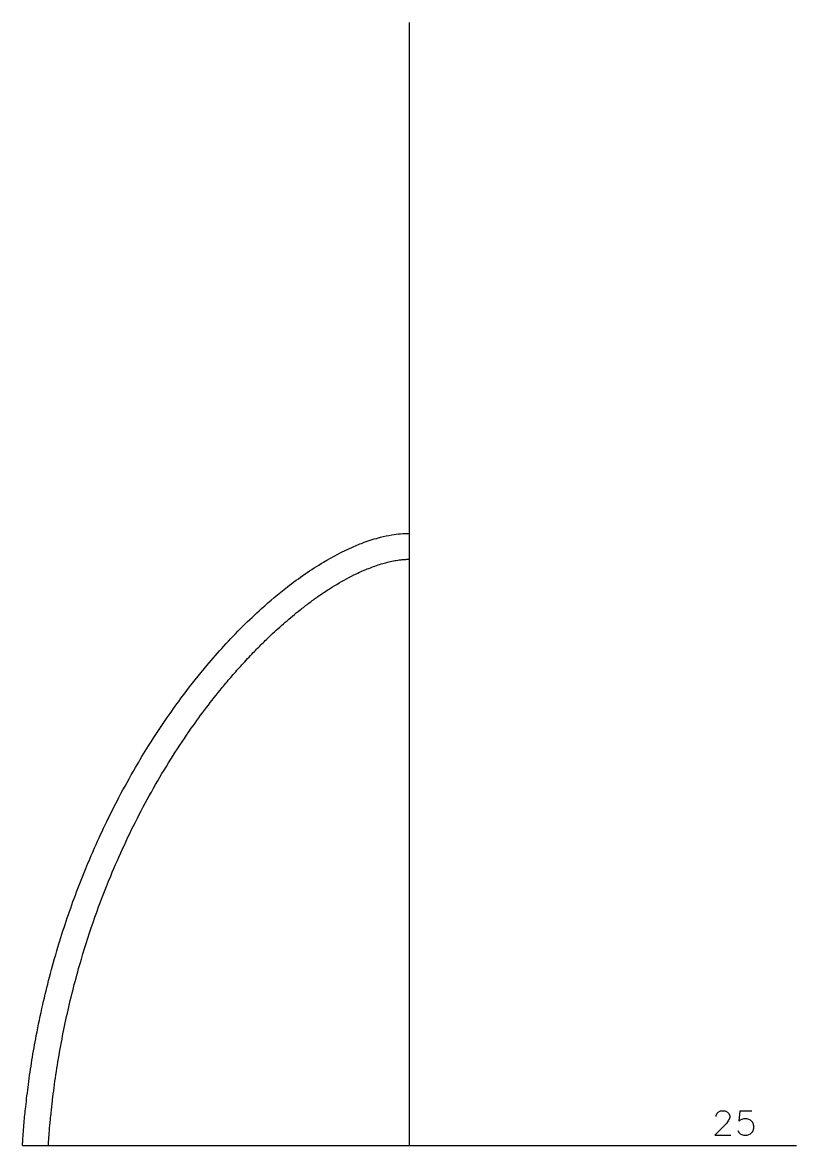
# Model space of a CAD drawing. Extents: x -7325 to -371, y -3238 to 133.
# Drawn here: x -6040 to -5442, y -3238 to -2371 of the extents above; entities that cross this region are included whole.
import ezdxf

# ---------------------------------------------------------------- set-up
doc = ezdxf.new("R2010")
doc.units = 0
doc.header["$MEASUREMENT"] = 0
doc.layers.add('NAILERS', color=7, linetype='CONTINUOUS')
doc.layers.add('Odd Arch Numbers', color=3, linetype='CONTINUOUS')

msp = doc.modelspace()

# ---------------------------------------------------------------- linework, layer by layer
at = {"layer": 'NAILERS'}
for points in [[(-5504.42, -3215.43), (-5504.42, -3214.54), (-5503.53, -3212.76), (-5502.64, -3211.88), (-5500.87, -3210.99), (-5497.31, -3210.99), (-5495.54, -3211.88), (-5494.65, -3212.76), (-5493.76, -3214.54), (-5493.76, -3216.32), (-5494.65, -3218.1), (-5496.42, -3220.76), (-5505.31, -3229.65), (-5492.87, -3229.65)], [(-5487.54, -3226.1), (-5486.65, -3227.87), (-5485.76, -3228.76), (-5483.09, -3229.65), (-5480.43, -3229.65), (-5477.76, -3228.76), (-5475.98, -3226.98), (-5475.1, -3224.32), (-5475.1, -3222.54), (-5475.98, -3219.87), (-5477.76, -3218.1), (-5480.43, -3217.21), (-5483.09, -3217.21), (-5485.76, -3218.1), (-5486.65, -3218.99), (-5485.76, -3210.99), (-5476.87, -3210.99)]]:
    msp.add_lwpolyline(points, dxfattribs=at)
at = {"layer": 'Odd Arch Numbers'}
for p, q in [((-5740.94, -3237.74), (-5740.94, -2371.47)), ((-6039.62, -3237.74), (-5442.27, -3237.74))]:
    msp.add_line(p, q, dxfattribs=at)
for points, knots in [([(-6039.62, -3237.74), (-6039.55, -3236.41), (-6039.2, -3230.59), (-6038.45, -3220.67), (-6036.96, -3206.28), (-6035.05, -3190.11), (-6032.35, -3171.76), (-6028.74, -3151.21), (-6024.28, -3129.87), (-6018.71, -3107.13), (-6012.67, -3085.65), (-6005.97, -3064.57), (-5998.8, -3044.31), (-5991.44, -3025.48), (-5983.36, -3006.55), (-5974.88, -2988.23), (-5964.43, -2967.54), (-5953.64, -2948.06), (-5940.57, -2926.42), (-5928.06, -2907.54), (-5913.04, -2886.85), (-5899.2, -2869.47), (-5884.04, -2852.11), (-5869.96, -2837.44), (-5853.8, -2822.05), (-5837.68, -2808.53), (-5821.68, -2796.73), (-5805.11, -2786.05), (-5789.76, -2777.94), (-5774.85, -2771.93), (-5764.71, -2768.73), (-5755.29, -2766.72), (-5747.78, -2765.75), (-5743.23, -2765.54), (-5740.94, -2765.53)], [0, 0, 0, 0, 3.985171, 17.493888, 29.854431, 47.358353, 66.354137, 85.498663, 109.918557, 131.753515, 155.730949, 176.842383, 198.093082, 220.183946, 237.501073, 259.831389, 280.727321, 307.027371, 326.609429, 356.571179, 374.940267, 403.301109, 423.177635, 444.067615, 464.266937, 490.120354, 507.113354, 523.873694, 549.246487, 559.034029, 572.062152, 581.090749, 587.900003, 594.748151, 594.748151, 594.748151, 594.748151]), ([(-6019.59, -3237.74), (-6019.55, -3237.04), (-6019.51, -3236.34), (-6019.42, -3234.9), (-6019.37, -3234.15), (-6019.27, -3232.66), (-6019.22, -3231.91), (-6019.06, -3229.67), (-6018.95, -3228.18), (-6018.59, -3223.71), (-6018.33, -3220.76), (-6017.84, -3215.87), (-6017.64, -3213.96), (-6017.27, -3210.47), (-6017.09, -3208.88), (-6016.74, -3205.73), (-6016.56, -3204.16), (-6016, -3199.45), (-6015.61, -3196.32), (-6014.31, -3186.51), (-6013.32, -3179.82), (-6011.12, -3166.45), (-6009.92, -3159.78), (-6007.32, -3146.5), (-6005.92, -3139.87), (-6001.4, -3120.08), (-5997.98, -3106.97), (-5987.75, -3072.27), (-5980.21, -3050.88), (-5964.85, -3013.8), (-5957.48, -2997.91), (-5941.42, -2966.85), (-5932.73, -2951.68), (-5918.84, -2929.84), (-5914.15, -2922.82), (-5905.53, -2910.52), (-5901.65, -2905.21), (-5893.7, -2894.74), (-5889.62, -2889.58), (-5882.97, -2881.5), (-5880.46, -2878.51), (-5875.39, -2872.63), (-5872.82, -2869.73), (-5867.36, -2863.72), (-5864.45, -2860.62), (-5859.27, -2855.27), (-5857.04, -2853), (-5852.51, -2848.52), (-5850.23, -2846.32), (-5844.3, -2840.71), (-5840.62, -2837.37), (-5833.11, -2830.86), (-5829.29, -2827.68), (-5823.14, -2822.81), (-5820.85, -2821.05), (-5816.26, -2817.61), (-5813.94, -2815.93), (-5808.89, -2812.4), (-5806.14, -2810.55), (-5801.29, -2807.45), (-5799.21, -2806.16), (-5792.1, -2801.92), (-5787.02, -2799.16), (-5778.74, -2795.19), (-5775.55, -2793.79), (-5769.17, -2791.25), (-5765.97, -2790.13), (-5759.61, -2788.2), (-5756.45, -2787.4), (-5751.86, -2786.52), (-5750.39, -2786.28), (-5747.92, -2785.95), (-5746.91, -2785.84), (-5744.92, -2785.67), (-5743.92, -2785.61), (-5742.27, -2785.55), (-5741.6, -2785.53), (-5740.94, -2785.53)], [1.188996, 1.188996, 1.188996, 1.188996, 3.32274, 3.32274, 5.658645, 5.658645, 7.99455, 7.99455, 12.666361, 12.666361, 22.009982, 22.009982, 27.936165, 27.936165, 32.797785, 32.797785, 37.659405, 37.659405, 47.382644, 47.382644, 68.307793, 68.307793, 89.232941, 89.232941, 110.158089, 110.158089, 152.008385, 152.008385, 222.052828, 222.052828, 276.227914, 276.227914, 330.403, 330.403, 356.613104, 356.613104, 377.109545, 377.109545, 397.605986, 397.605986, 409.747281, 409.747281, 421.888575, 421.888575, 435.271392, 435.271392, 445.257835, 445.257835, 455.244277, 455.244277, 471.028063, 471.028063, 486.811849, 486.811849, 496.007405, 496.007405, 505.20296, 505.20296, 515.969231, 515.969231, 523.947551, 523.947551, 543.036417, 543.036417, 554.845012, 554.845012, 566.653607, 566.653607, 578.462202, 578.462202, 584.085917, 584.085917, 588.060993, 588.060993, 592.036069, 592.036069, 594.7068, 594.7068, 594.7068, 594.7068])]:
    msp.add_open_spline(points, degree=3, knots=knots, dxfattribs=at)

doc.saveas('drawing.dxf')
